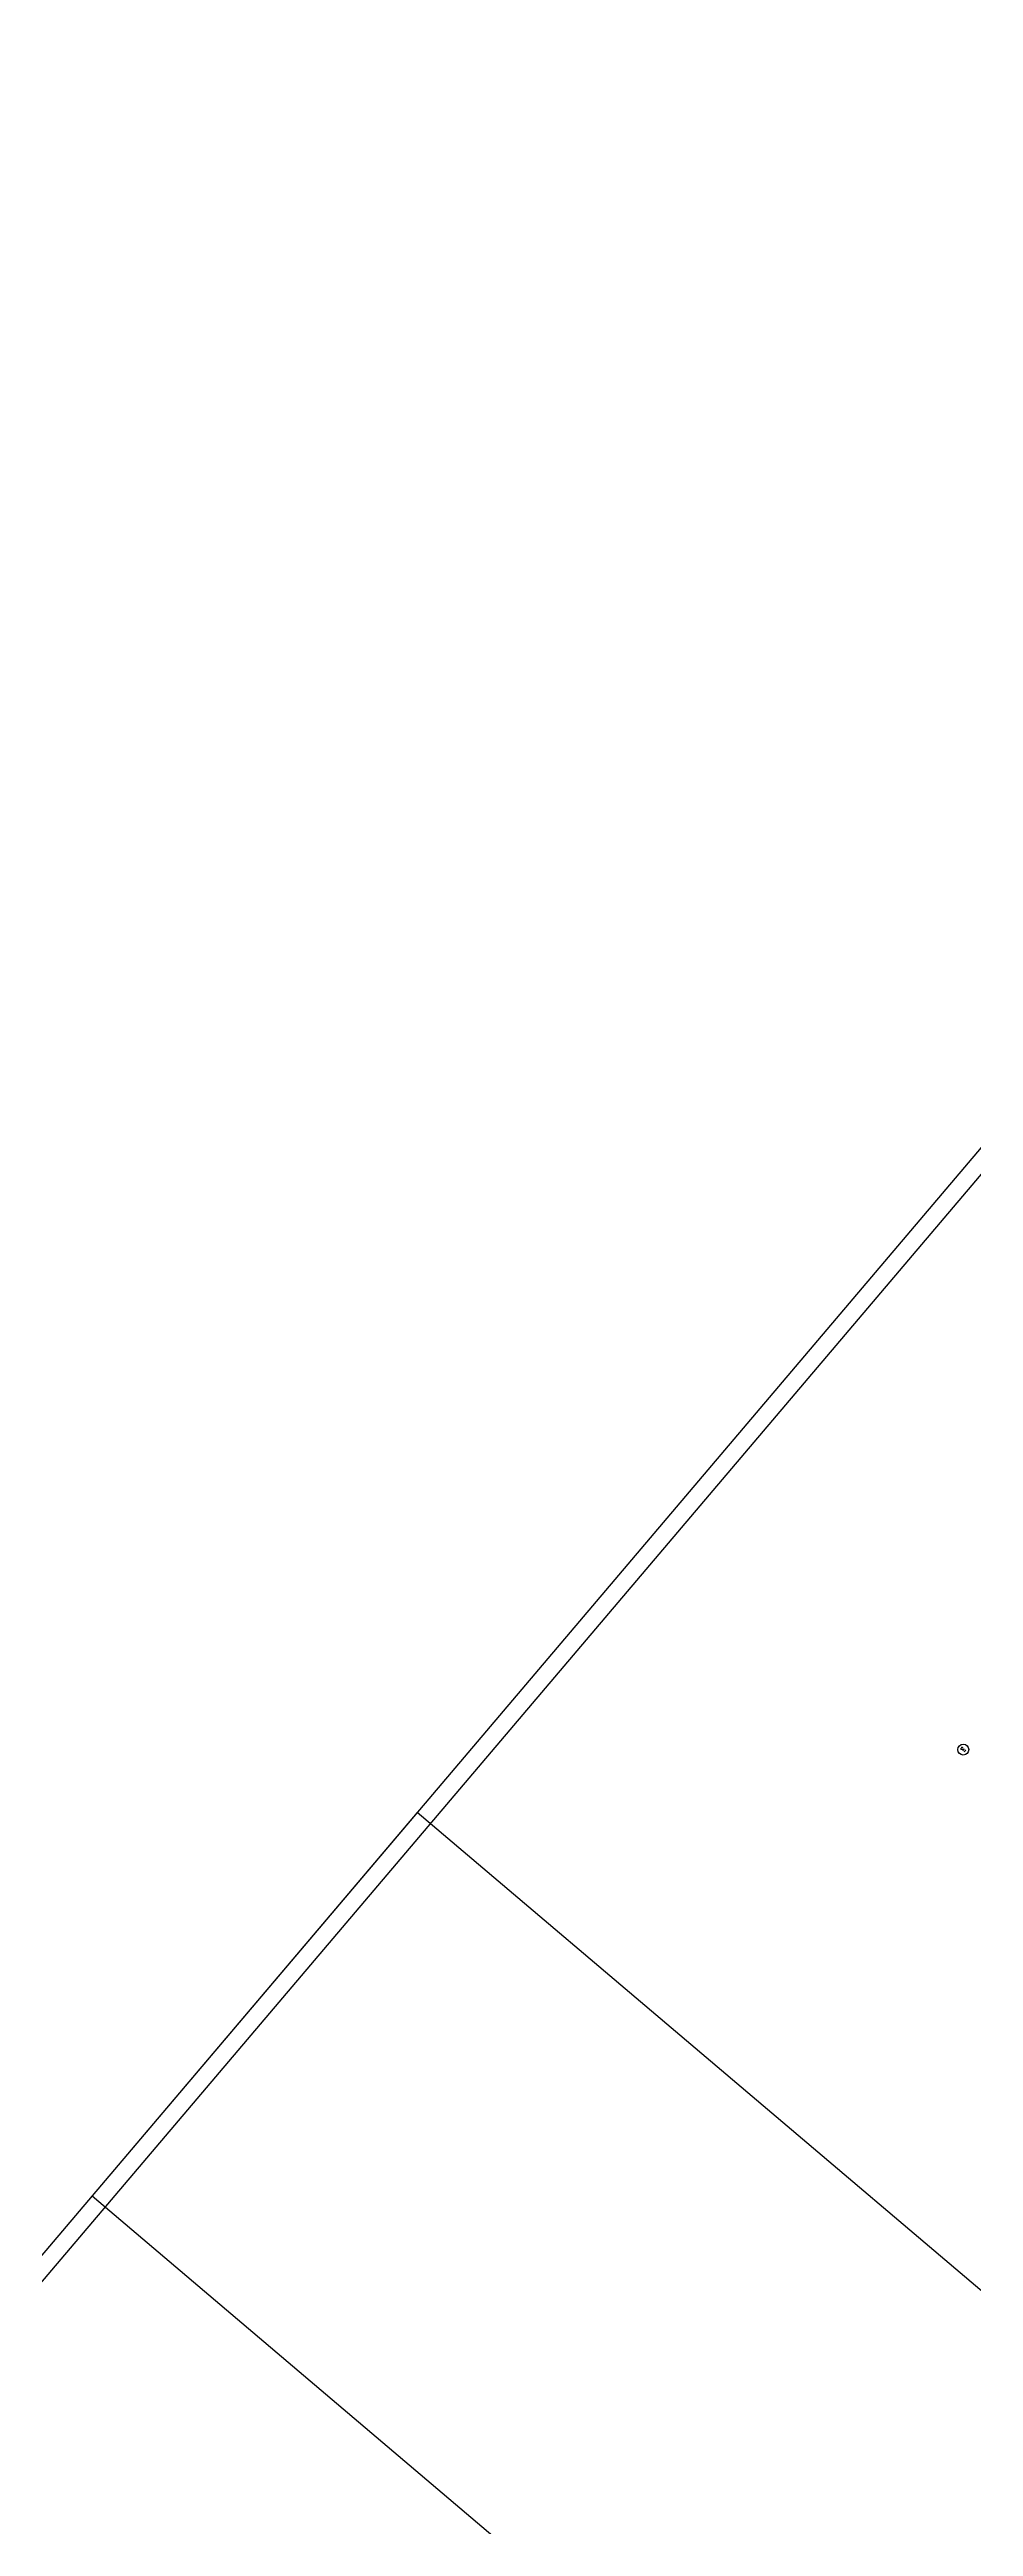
# Model space of a CAD drawing. Header units: metres. Extents: x 1653773 to 1654374, y 8182561 to 8183166.
# Drawn here: x 1653901.4 to 1653977.9, y 8182960.4 to 8183165.6 of the extents above; entities that cross this region are included whole.
import ezdxf
from ezdxf.enums import TextEntityAlignment as Align

# ---------------------------------------------------------------- set-up
doc = ezdxf.new("R2010")
doc.units = ezdxf.units.M
doc.header["$LTSCALE"] = 2
doc.layers.add('schema', color=7, linetype='Continuous')
doc.layers.add('TOP-SCAN-TRUEVIEW-E', color=7, linetype='Continuous')
doc.styles.add('Romanc 2', font='Romanc.shx', dxfattribs={"width": 0.99, "height": 0.5})
doc.styles.get("Standard").update_dxf_attribs({"font": 'txt.shx'})

# ---------------------------------------------------------------- blocks, each defined once
blk = doc.blocks.new('cdr_shm')
for p, q in [((0, 1), (0, 0)), ((1, 1), (0, 1)), ((0, 0), (1, 0))]:
    blk.add_line(p, q)
at = {"flags": 4}
blk.add_attdef('FEUILLE', text='', height=0.05, dxfattribs=at).set_placement((0.05, 0.05), align=Align.BOTTOM_LEFT)

msp = doc.modelspace()

# ---------------------------------------------------------------- linework, layer by layer
at = {"layer": 'TOP-SCAN-TRUEVIEW-E'}
msp.add_circle((1653977.07, 8183024.77), 0.45, dxfattribs=at)

# ---------------------------------------------------------------- block references
at = {"layer": 'schema'}
for p, xscale, yscale, zscale, rotation in [((1653772.61, 8182829.65), 415, 440.5, 415, 319.696301443954), ((1653904.9, 8182987.82), 208, 176.2, 208, 319.6963014442463), ((1653817.86, 8182885.19), 418.0000000000001, 176.2, 418, 319.6963014441582), ((1653817.86, 8182885.19), 418.0000000000001, 176.2, 418, 319.6963014441582)]:
    msp.add_blockref('cdr_shm', p, dxfattribs=dict(at, xscale=xscale, yscale=yscale, zscale=zscale, rotation=rotation))

# ---------------------------------------------------------------- texts
at = {"layer": 'TOP-SCAN-TRUEVIEW-E', "style": 'Romanc 2', "width": 0.99}
msp.add_text('S41', height=0.2, rotation=319.6963, dxfattribs=at).set_placement((1653977.07, 8183024.77), align=Align.MIDDLE_CENTER)

doc.saveas('drawing.dxf')
